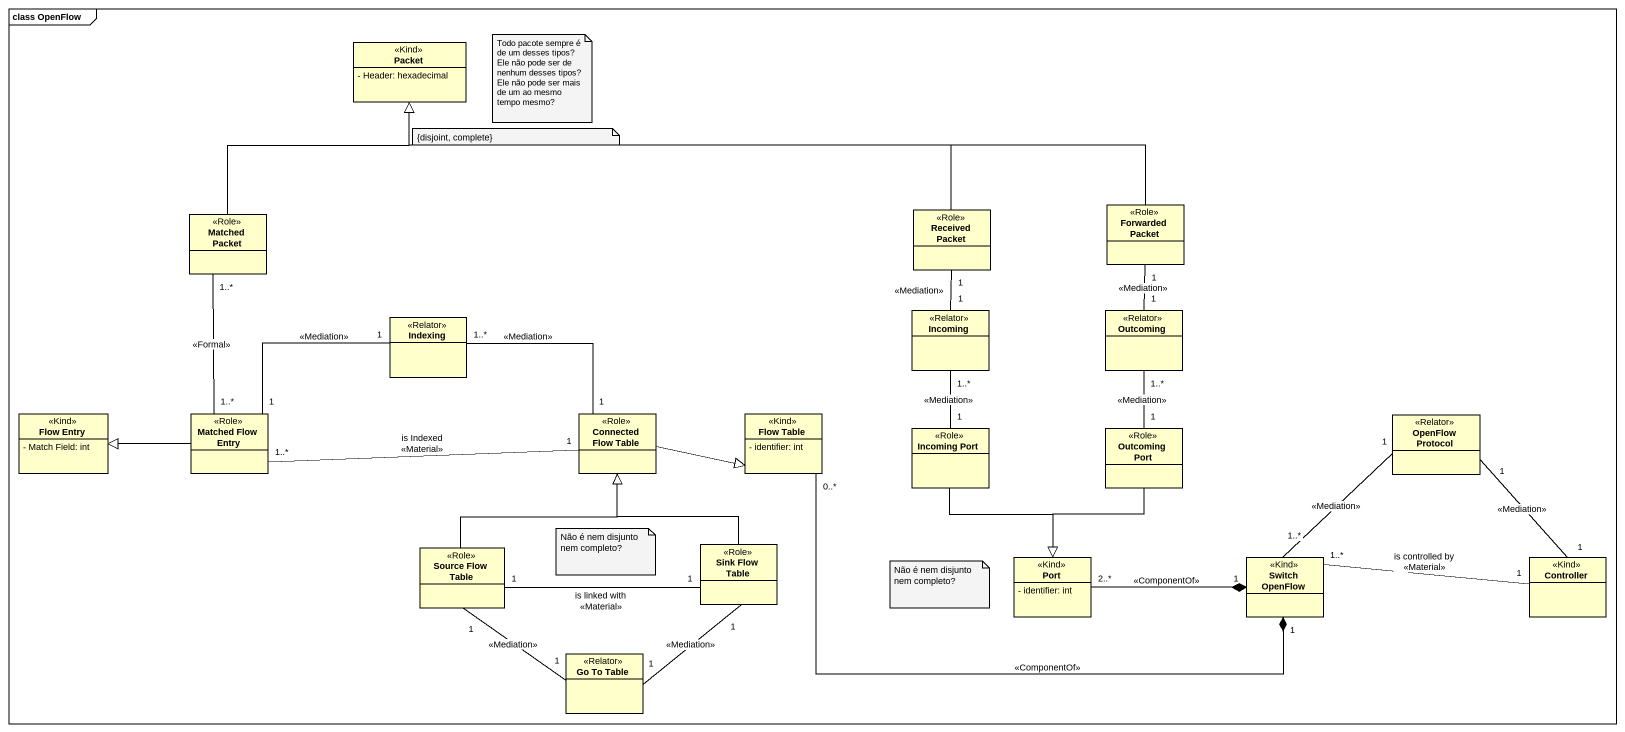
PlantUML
@startuml
mainframe class OpenFlow
hide circle
hide empty members
skinparam classAttributeIconSize 0
class Packet <<Kind>> {
  - Header: hexadecimal
}
class "Matched Packet" as Matched_Packet <<Role>>
class "Received Packet" as Received_Packet <<Role>>
class "Forwarded Packet" as Forwarded_Packet <<Role>>
class Indexing <<Relator>>
class Incoming <<Relator>>
class Outcoming <<Relator>>
class "Flow Entry" as Flow_Entry <<Kind>> {
  - Match Field: int
}
class "Matched Flow Entry" as Matched_Flow_Entry <<Role>>
class "Connected Flow Table" as Connected_Flow_Table <<Role>>
class "Flow Table" as Flow_Table <<Kind>> {
  - identifier: int
}
class "OpenFlow Protocol" as OpenFlow_Protocol <<Relator>>
class "Incoming Port" as Incoming_Port <<Role>>
class "Outcoming Port" as Outcoming_Port <<Role>>
class "Source Flow Table" as Source_Flow_Table <<Role>>
class "Sink Flow Table" as Sink_Flow_Table <<Role>>
class "Port" as Port_ <<Kind>> {
  - identifier: int
}
class "Switch OpenFlow" as Switch_OpenFlow <<Kind>>
class Controller <<Kind>>
class "Go To Table" as Go_To_Table <<Relator>>
Matched_Packet -up-|> Packet
Matched_Packet "1..*" -- "1..*" Matched_Flow_Entry : <<Formal>>
Received_Packet -left-|> Packet
Forwarded_Packet -left-|> Packet
Indexing "1" -left- "1" Matched_Flow_Entry : <<Mediation>>
Indexing "1..*" -right- "1" Connected_Flow_Table : <<Mediation>>
Incoming "1" -up- "1" Received_Packet : <<Mediation>>
Incoming "1..*" -- "1" Incoming_Port : <<Mediation>>
Outcoming "1" -up- "1" Forwarded_Packet : <<Mediation>>
Outcoming "1..*" -- "1" Outcoming_Port : <<Mediation>>
Matched_Flow_Entry -left-|> Flow_Entry
Matched_Flow_Entry "1..*" -right- "1" Connected_Flow_Table : is Indexed\n<<Material>>
Connected_Flow_Table -right-|> Flow_Table
OpenFlow_Protocol "1" -- "1..*" Switch_OpenFlow : <<Mediation>>
OpenFlow_Protocol "1" -- "1" Controller : <<Mediation>>
Incoming_Port --|> Port_
Outcoming_Port --|> Port_
Source_Flow_Table -up-|> Connected_Flow_Table
Source_Flow_Table "1" -right- "1" Sink_Flow_Table : is linked with\n<<Material>>
Sink_Flow_Table -up-|> Connected_Flow_Table
Switch_OpenFlow "1" *-left- "0..*" Flow_Table : <<ComponentOf>>
Switch_OpenFlow "1" *-left- "2..*" Port_ : <<ComponentOf>>
Switch_OpenFlow "1..*" -right- "1" Controller : is controlled by\n<<Material>>
Go_To_Table "1" -up- "1" Source_Flow_Table : <<Mediation>>
Go_To_Table "1" -up- "1" Sink_Flow_Table : <<Mediation>>
note as N1
  Todo pacote sempre é de um desses tipos? Ele não pode ser de nenhum desses tipos? Ele não pode ser mais de um ao mesmo tempo mesmo?
end note
note as N2
  {disjoint, complete}
end note
note as N3
  Não é nem disjunto nem completo?
end note
note as N4
  Não é nem disjunto nem completo?
end note
@enduml
